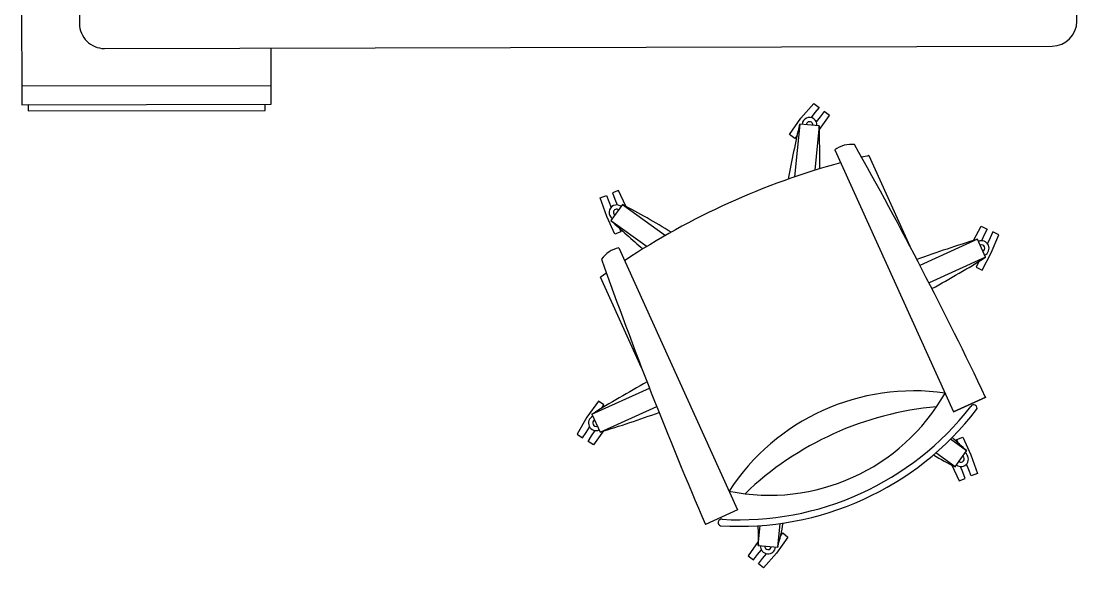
# Model space of a CAD drawing. Header units: inches. Extents: x 164.3 to 247.9, y 15.6 to 56.7.
# Drawn here: x 213.507 to 214.836, y 32.606 to 33.295 of the extents above; entities that cross this region are included whole.
import ezdxf

# ---------------------------------------------------------------- set-up
doc = ezdxf.new("R2010")
doc.units = ezdxf.units.IN
doc.header["$MEASUREMENT"] = 0
doc.layers.get('0').update_dxf_attribs({"lineweight": 0})

msp = doc.modelspace()

# ---------------------------------------------------------------- linework, layer by layer
at = {"color": 7, "linetype": 'ByBlock', "lineweight": -2}
for p, q in [((213.5799, 33.7351), (213.5809, 33.2915)), ((213.5075, 33.5817), (213.5084, 33.1893)), ((214.8365, 33.2945), (214.8363, 33.3698)), ((213.6124, 33.2602), (214.8052, 33.263)), ((213.8223, 33.1901), (213.8221, 33.2607)), ((213.5084, 33.2129), (213.8223, 33.2136)), ((213.5084, 33.1893), (213.8223, 33.1901)), ((213.5084, 33.1893), (213.5163, 33.1894)), ((213.5163, 33.1894), (213.5163, 33.1815)), ((213.8145, 33.1822), (213.8145, 33.1901)), ((214.4892, 33.1722), (214.5055, 33.1908)), ((214.5055, 33.1908), (214.5119, 33.1857)), ((214.5119, 33.1857), (214.5068, 33.1793)), ((213.5163, 33.1815), (213.8145, 33.1822)), ((214.5068, 33.1793), (214.5019, 33.173)), ((214.5133, 33.1742), (214.5084, 33.1679)), ((214.5123, 33.1579), (214.5249, 33.1756)), ((214.5184, 33.1806), (214.5133, 33.1742)), ((214.5249, 33.1756), (214.5184, 33.1806)), ((214.4749, 33.152), (214.4892, 33.1722)), ((214.4876, 33.165), (214.481, 33.0984)), ((214.5122, 33.1626), (214.4876, 33.165)), ((214.5122, 33.1626), (214.5067, 33.1068)), ((214.4813, 33.1469), (214.4749, 33.152)), ((214.4843, 33.1507), (214.4813, 33.1469)), ((214.5317, 33.1324), (214.6813, 32.8027)), ((214.5746, 33.1252), (214.6262, 33.0114)), ((214.2595, 33.0812), (214.2518, 33.0782)), ((214.2685, 33.0615), (214.2595, 33.0812)), ((214.2365, 33.0721), (214.2442, 33.0751)), ((214.2446, 33.0487), (214.2365, 33.0721)), ((214.2442, 33.0751), (214.2472, 33.0675)), ((214.2472, 33.0675), (214.2502, 33.0601)), ((214.2518, 33.0782), (214.2549, 33.0705)), ((214.2549, 33.0705), (214.2578, 33.0632)), ((214.2644, 33.0638), (214.25, 33.0437)), ((214.2644, 33.0638), (214.3188, 33.0248)), ((214.2549, 33.0262), (214.2446, 33.0487)), ((214.25, 33.0437), (214.2955, 33.011)), ((214.2625, 33.0292), (214.2549, 33.0262)), ((214.2607, 33.0337), (214.2625, 33.0292)), ((214.7063, 33.0183), (214.716, 33.0363)), ((214.716, 33.0363), (214.7235, 33.0327)), ((214.7235, 33.0327), (214.7199, 33.0253)), ((214.7309, 33.0292), (214.7273, 33.0217)), ((214.7383, 33.0256), (214.7309, 33.0292)), ((214.7114, 33.0199), (214.639, 32.987)), ((214.7216, 32.9974), (214.7114, 33.0199)), ((214.7199, 33.0253), (214.7165, 33.0181)), ((214.7273, 33.0217), (214.7239, 33.0146)), ((214.7288, 33.0028), (214.7383, 33.0256)), ((214.2598, 33.0091), (214.4093, 32.6793)), ((214.7171, 32.981), (214.7288, 33.0028)), ((214.7216, 32.9974), (214.6504, 32.965)), ((214.7132, 32.992), (214.7096, 32.9846)), ((214.7133, 32.9922), (214.7132, 32.992)), ((214.7096, 32.9846), (214.7171, 32.981)), ((214.2886, 32.8582), (214.2369, 32.9721)), ((214.2261, 32.7998), (214.2985, 32.8326)), ((214.2343, 32.816), (214.2198, 32.7959)), ((214.2412, 32.8115), (214.2343, 32.816)), ((214.6813, 32.8027), (214.7217, 32.821)), ((214.7217, 32.821), (214.6813, 32.8027)), ((214.2363, 32.7772), (214.3076, 32.8096)), ((214.2385, 32.8074), (214.2412, 32.8115)), ((214.2198, 32.7959), (214.2073, 32.7745)), ((214.2261, 32.7998), (214.2363, 32.7772)), ((214.2073, 32.7745), (214.2142, 32.77)), ((214.2142, 32.77), (214.2187, 32.7769)), ((214.2187, 32.7769), (214.2231, 32.7836)), ((214.2256, 32.7724), (214.23, 32.7791)), ((214.2408, 32.7786), (214.2281, 32.761)), ((214.2212, 32.7655), (214.2256, 32.7724)), ((214.2281, 32.761), (214.2212, 32.7655)), ((214.6977, 32.7535), (214.6773, 32.7681)), ((214.6852, 32.7679), (214.6928, 32.771)), ((214.687, 32.7634), (214.6852, 32.7679)), ((214.6928, 32.771), (214.7031, 32.7485)), ((214.6833, 32.7334), (214.6588, 32.7509)), ((214.6833, 32.7334), (214.6977, 32.7535)), ((214.7031, 32.7485), (214.7112, 32.7251)), ((214.6792, 32.7356), (214.6882, 32.7159)), ((214.6928, 32.7266), (214.6899, 32.734)), ((214.7005, 32.7297), (214.6975, 32.737)), ((214.6959, 32.7189), (214.6928, 32.7266)), ((214.7035, 32.722), (214.7005, 32.7297)), ((214.7112, 32.7251), (214.7035, 32.722)), ((214.6882, 32.7159), (214.6959, 32.7189)), ((214.4093, 32.6793), (214.369, 32.661)), ((214.4355, 32.6346), (214.438, 32.6596)), ((214.4601, 32.6322), (214.4631, 32.6622)), ((214.4728, 32.6451), (214.4585, 32.6249)), ((214.4634, 32.6464), (214.4664, 32.6502)), ((214.4664, 32.6502), (214.4728, 32.6451)), ((214.4354, 32.6393), (214.4228, 32.6216)), ((214.4344, 32.623), (214.4393, 32.6292)), ((214.4355, 32.6346), (214.4601, 32.6322)), ((214.4228, 32.6216), (214.4293, 32.6165)), ((214.4293, 32.6165), (214.4344, 32.623)), ((214.4358, 32.6114), (214.4409, 32.6179)), ((214.4409, 32.6179), (214.4458, 32.6241)), ((214.4585, 32.6249), (214.4422, 32.6063)), ((214.4422, 32.6063), (214.4358, 32.6114))]:
    msp.add_line(p, q, dxfattribs=at)
for centre, radius, start, end in [((214.8051, 33.2944), 0.0314, 270.1388, 0.1388), ((213.6123, 33.2915), 0.0314, 180.1388, 270.1388), ((214.4999, 33.1638), 0.00947, 354.3965, 174.3965), ((215.9252, 32.8317), 1.4758, 166.9487, 169.6961), ((214.4999, 33.1638), 0.00412, 354.3965, 174.3965), ((213.0371, 33.1151), 1.4758, 359.7534, 1.8442), ((214.5527, 33.1042), 0.0352, 83.392, 126.5582), ((209.9109, 30.5296), 5.3285, 25.4682, 29.3224), ((214.7864, 32.2093), 0.9401, 103.0224, 103.5791), ((214.7864, 32.2093), 0.9401, 105.2562, 123.5367), ((214.2572, 33.0537), 0.00947, 54.3965, 234.3965), ((214.2572, 33.0537), 0.00412, 54.3965, 234.3965), ((213.568, 31.7626), 1.4758, 59.0968, 61.8442), ((215.2574, 34.1221), 1.4758, 226.9487, 229.0395), ((215.1416, 31.6082), 1.4758, 106.9487, 110.0714), ((214.7165, 33.0086), 0.00947, 294.3965, 114.3965), ((214.2672, 32.9747), 0.0352, 102.2347, 145.4009), ((214.7165, 33.0086), 0.00412, 294.3965, 114.3965), ((219.262, 34.7708), 5.3285, 199.4705, 203.3247), ((213.943, 34.251), 1.4758, 298.8034, 301.8442), ((214.7864, 32.2093), 0.9401, 125.2138, 125.7705), ((215.0047, 31.5461), 1.4758, 118.7215, 121.8442), ((214.631, 32.5521), 0.277, 81.7786, 147.0143), ((214.4497, 32.9517), 0.254, 258.3876, 330.4053), ((213.8061, 34.1889), 1.4758, 286.9487, 289.9895), ((214.4113, 33.0364), 0.3778, 266.4651, 322.3278), ((214.4113, 33.0364), 0.3696, 266.6893, 322.1037), ((214.6949, 32.4113), 0.3993, 95.0353, 133.7576), ((214.7066, 32.8074), 0.00418, 333.0855, 151.4693), ((214.2312, 32.7885), 0.00947, 114.3965, 294.3965), ((214.2312, 32.7885), 0.00412, 114.3965, 294.3965), ((213.6903, 31.6751), 1.4758, 46.9487, 47.9118), ((215.3797, 34.0345), 1.4758, 240.6283, 241.8442), ((214.6905, 32.7434), 0.00947, 234.3965, 54.3965), ((214.6905, 32.7434), 0.00412, 234.3965, 54.3965), ((214.3891, 32.6634), 0.00418, 77.3236, 255.7074), ((215.9106, 32.6821), 1.4758, 180.8811, 181.8442), ((213.0225, 32.9654), 1.4758, 346.9487, 348.1646), ((214.4478, 32.6334), 0.00947, 174.3965, 354.3965), ((214.4478, 32.6334), 0.00412, 174.3965, 354.3965)]:
    msp.add_arc(centre, radius, start, end, dxfattribs=at)

doc.saveas('drawing.dxf')
